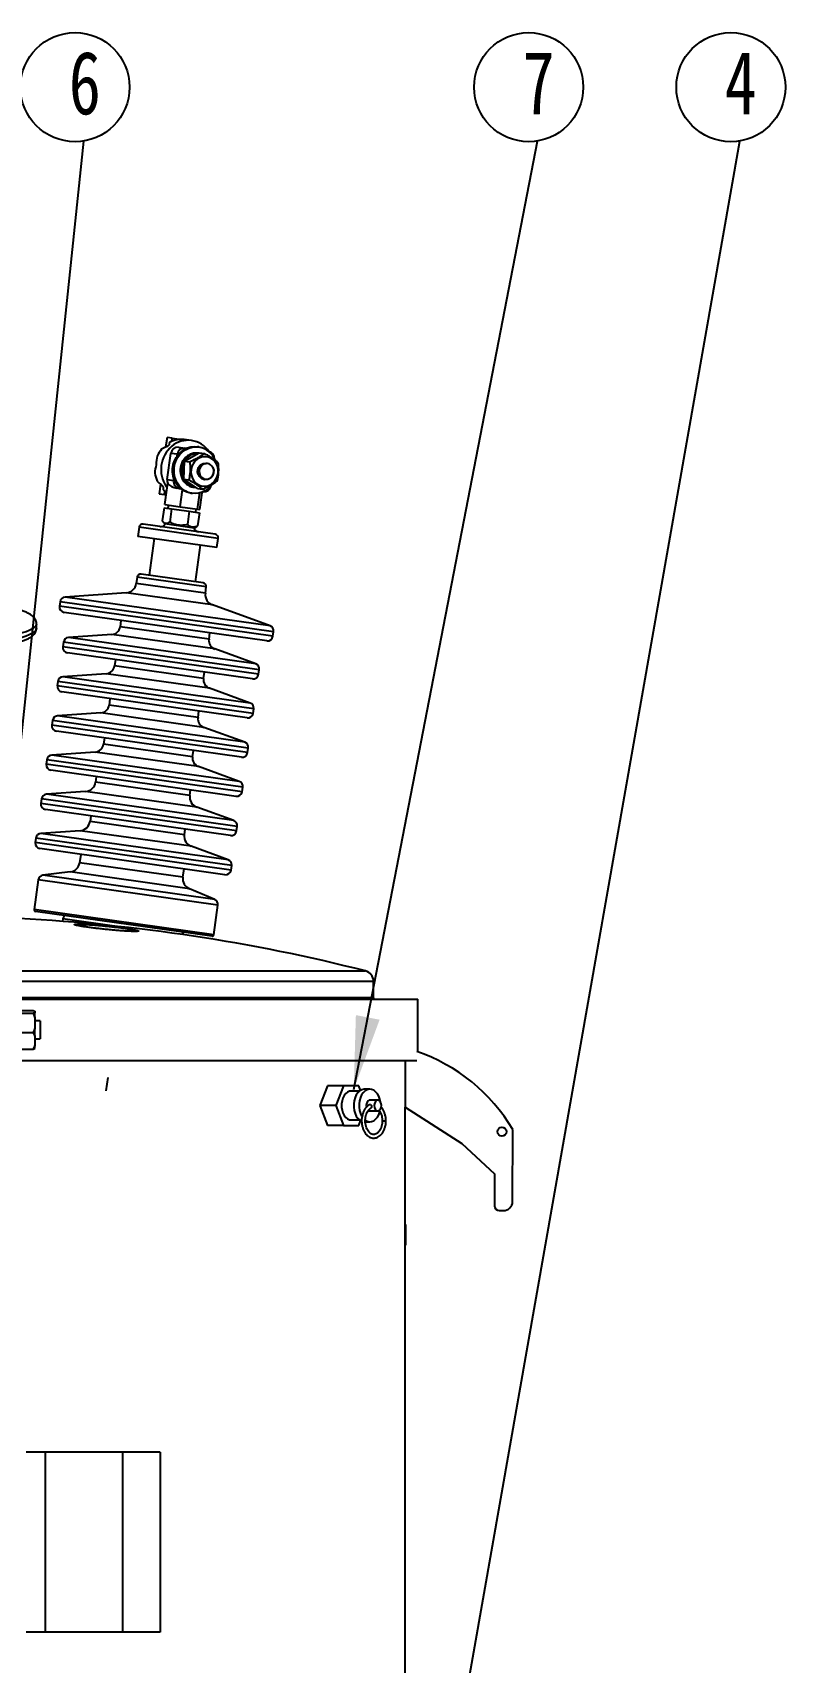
# Model space of a CAD drawing. Header units: millimetres. Extents: x 0 to 6631, y 0 to 4689.
# Drawn here: x 3770 to 4187, y 3175 to 4079 of the extents above; entities that cross this region are included whole.
import ezdxf

# ---------------------------------------------------------------- set-up
doc = ezdxf.new("R2010")
doc.units = ezdxf.units.MM
doc.header["$LTSCALE"] = 13
doc.linetypes.add('CENTERX2', pattern=[101.6, 63.5, -12.7, 12.7, -12.7])
for name, color, linetype in [('中心线', 1, 'CENTERX2'), ('几何体', 7, 'Continuous'), ('注释', 2, 'Continuous')]:
    doc.layers.add(name, color=color, linetype=linetype)
doc.styles.add('SLDTEXTSTYLE0', font='hyswlongfangsong.ttf')
doc.styles.get("Standard").update_dxf_attribs({"font": 'gbenor.shx', "bigfont": 'gbcbig.shx'})
doc.dimstyles.new('SLDDIMSTYLE2', dxfattribs={"dimtxt": 0.18, "dimasz": 40.8, "dimexe": 0, "dimexo": 0.0625, "dimgap": 0, "dimtad": 0, "dimtih": 1, "dimtoh": 1, "dimdec": 0, "dimrnd": 1e-09, "dimzin": 0, "dimdsep": 46, "dimtxsty": 'Standard', "dimsah": 1, "dimcen": 0.09, "dimadec": 0, "dimazin": 0, "dimtfac": 40.8, "dimtdec": 0, "dimtofl": 0, "dimtmove": 0, "dimatfit": 3, "dimfxl": 1, "dimfrac": 2, "dimtolj": 1, "dimtzin": 0, "dimarcsym": 0})

msp = doc.modelspace()

# ---------------------------------------------------------------- linework, layer by layer
at = {"layer": '中心线'}
msp.add_line((3811.33, 3499.22), (3810.29, 3491.84), dxfattribs=at)
at = {"layer": '几何体'}
for p, q in [((3844.23, 3854.34), (3843.47, 3848.94)), ((3847.17, 3853.92), (3844.23, 3854.34)), ((3846.92, 3852.13), (3847.17, 3853.92)), ((3847.17, 3853.92), (3852.31, 3853.2)), ((3857.88, 3852.62), (3855.05, 3853.02)), ((3844.34, 3830.98), (3846.37, 3845.47)), ((3849.99, 3844.96), (3846.37, 3845.47)), ((3849.86, 3844.06), (3849.99, 3844.96)), ((3850.57, 3848.92), (3854.18, 3848.41)), ((3853.99, 3841.16), (3862.14, 3845.84)), ((3854.18, 3848.41), (3855.01, 3848.29)), ((3861.85, 3849.03), (3861.07, 3849.14)), ((3861.66, 3845.56), (3861.5, 3845.58)), ((3862.14, 3845.84), (3865.03, 3845.44)), ((3867.45, 3846.54), (3867.49, 3846.54)), ((3853.49, 3831.25), (3853.99, 3841.16)), ((3853.99, 3841.16), (3856.88, 3840.75)), ((3840.59, 3828.45), (3839.83, 3823.05)), ((3842.97, 3817.1), (3844.27, 3826.35)), ((3844.27, 3826.35), (3844.61, 3828.76)), ((3844.34, 3830.98), (3847.95, 3830.47)), ((3847.95, 3830.47), (3848.08, 3831.37)), ((3851.03, 3826), (3849.7, 3826.19)), ((3851.03, 3826), (3851.86, 3825.88)), ((3851.45, 3815.91), (3852.75, 3825.21)), ((3853.49, 3831.25), (3856.38, 3830.84)), ((3861.15, 3826.02), (3853.49, 3831.25)), ((3859.15, 3826.65), (3860.16, 3826.51)), ((3861.15, 3826.02), (3864.03, 3825.62)), ((3864.99, 3830.84), (3865.1, 3830.83)), ((3839.83, 3823.05), (3842.77, 3822.63)), ((3842.77, 3822.63), (3843.02, 3824.43)), ((3842.77, 3822.63), (3843.73, 3822.5)), ((3842.97, 3817.1), (3851.45, 3815.91)), ((3844.99, 3816.82), (3844.73, 3815)), ((3851.45, 3815.91), (3861.17, 3814.54)), ((3857.45, 3823.4), (3858.24, 3823.29)), ((3861.17, 3814.54), (3862.42, 3823.5)), ((3862.41, 3814.37), (3863.71, 3823.61)), ((3863.71, 3823.61), (3863.75, 3823.92)), ((3864.3, 3824.14), (3864.34, 3824.13)), ((3842.64, 3815.3), (3841.62, 3807.97)), ((3841.97, 3807.56), (3843.08, 3806.35)), ((3842.64, 3815.3), (3846.78, 3814.72)), ((3846.78, 3814.72), (3845.75, 3807.39)), ((3846.78, 3814.72), (3856.57, 3813.34)), ((3856.57, 3813.34), (3855.54, 3806.02)), ((3856.57, 3813.34), (3862.23, 3812.54)), ((3860.14, 3812.84), (3860.4, 3814.65)), ((3861.17, 3814.54), (3862.41, 3814.37)), ((3862.23, 3812.54), (3861.2, 3805.22)), ((3828.73, 3804.5), (3828.02, 3799.45)), ((3871.93, 3793.28), (3828.02, 3799.45)), ((3872.63, 3798.32), (3828.73, 3804.5)), ((3870.94, 3800.58), (3830.98, 3806.19)), ((3837.13, 3798.17), (3834.27, 3777.84)), ((3859.35, 3804.06), (3843.08, 3806.35)), ((3859.35, 3804.06), (3860.75, 3804.92)), ((3860.75, 3804.92), (3861.2, 3805.22)), ((3871.93, 3793.28), (3872.63, 3798.32)), ((3859.96, 3774.23), (3862.81, 3794.56)), ((3827.64, 3776.75), (3827.15, 3773.26)), ((3865.54, 3767.86), (3827.15, 3773.26)), ((3866.03, 3771.36), (3827.64, 3776.75)), ((3864.33, 3773.61), (3829.9, 3778.45)), ((3865.54, 3767.86), (3866.03, 3771.36)), ((3784.87, 3763.17), (3784.51, 3760.66)), ((3903.41, 3746.51), (3784.87, 3763.17)), ((3821.64, 3768.12), (3787.62, 3765.74)), ((3901.47, 3749.74), (3787.62, 3765.74)), ((3869.42, 3761.4), (3821.64, 3768.12)), ((3901.47, 3749.74), (3869.42, 3761.4)), ((3903.05, 3744), (3784.51, 3760.66)), ((3899.67, 3741.46), (3787.06, 3757.28)), ((3818.67, 3752.84), (3818.17, 3749.28)), ((3771.73, 3748.52), (3771.73, 3751.01)), ((3813.58, 3745), (3789.51, 3743.31)), ((3893.47, 3728.7), (3789.51, 3743.31)), ((3870.79, 3736.96), (3813.58, 3745)), ((3867.56, 3742.34), (3818.17, 3749.28)), ((3867.56, 3742.34), (3868.06, 3745.9)), ((3903.05, 3744), (3903.41, 3746.51)), ((3786.75, 3740.74), (3786.4, 3738.24)), ((3895.06, 3722.97), (3786.4, 3738.24)), ((3895.41, 3725.47), (3786.75, 3740.74)), ((3891.68, 3720.42), (3788.95, 3734.86)), ((3893.47, 3728.7), (3870.79, 3736.96)), ((3815.62, 3731.11), (3815.12, 3727.55)), ((3864.51, 3720.6), (3815.12, 3727.55)), ((3895.06, 3722.97), (3895.41, 3725.47)), ((3783.7, 3719.01), (3783.34, 3716.51)), ((3892.01, 3701.23), (3783.34, 3716.51)), ((3892.36, 3703.74), (3783.7, 3719.01)), ((3810.52, 3723.26), (3786.45, 3721.58)), ((3890.42, 3706.97), (3786.45, 3721.58)), ((3867.74, 3715.22), (3810.52, 3723.26)), ((3864.51, 3720.6), (3865.01, 3724.17)), ((3888.63, 3698.69), (3785.89, 3713.13)), ((3812.56, 3709.38), (3812.06, 3705.81)), ((3890.42, 3706.97), (3867.74, 3715.22)), ((3807.47, 3701.53), (3783.4, 3699.85)), ((3887.36, 3685.24), (3783.4, 3699.85)), ((3864.69, 3693.49), (3807.47, 3701.53)), ((3861.45, 3698.87), (3812.06, 3705.81)), ((3861.45, 3698.87), (3861.95, 3702.44)), ((3892.01, 3701.23), (3892.36, 3703.74)), ((3780.64, 3697.28), (3780.29, 3694.77)), ((3888.95, 3679.5), (3780.29, 3694.77)), ((3889.3, 3682.01), (3780.64, 3697.28)), ((3885.57, 3676.95), (3782.84, 3691.39)), ((3887.36, 3685.24), (3864.69, 3693.49)), ((3809.51, 3687.64), (3809.01, 3684.08)), ((3858.4, 3677.14), (3809.01, 3684.08)), ((3858.4, 3677.14), (3858.9, 3680.7)), ((3888.95, 3679.5), (3889.3, 3682.01)), ((3777.59, 3675.55), (3777.24, 3673.04)), ((3885.9, 3657.77), (3777.24, 3673.04)), ((3886.25, 3660.28), (3777.59, 3675.55)), ((3804.42, 3679.8), (3780.34, 3678.12)), ((3884.31, 3663.5), (3780.34, 3678.12)), ((3861.63, 3671.76), (3804.42, 3679.8)), ((3884.31, 3663.5), (3861.63, 3671.76)), ((3882.52, 3655.22), (3779.78, 3669.66)), ((3804.97, 3666.12), (3804.54, 3663.04)), ((3856.89, 3655.68), (3804.54, 3663.04)), ((3774.53, 3653.82), (3774.18, 3651.31)), ((3883.19, 3638.54), (3774.53, 3653.82)), ((3799.03, 3657.9), (3777.29, 3656.38)), ((3881.25, 3641.77), (3777.29, 3656.38)), ((3860.77, 3649.23), (3799.03, 3657.9)), ((3856.89, 3655.68), (3857.33, 3658.76)), ((3885.9, 3657.77), (3886.25, 3660.28)), ((3882.84, 3636.04), (3774.18, 3651.31)), ((3879.46, 3633.49), (3776.73, 3647.93)), ((3801.92, 3644.39), (3801.49, 3641.31)), ((3881.25, 3641.77), (3860.77, 3649.23)), ((3795.98, 3636.17), (3774.23, 3634.65)), ((3857.72, 3627.49), (3795.98, 3636.17)), ((3853.84, 3633.95), (3801.49, 3641.31)), ((3853.84, 3633.95), (3854.27, 3637.03)), ((3882.84, 3636.04), (3883.19, 3638.54)), ((3771.48, 3632.08), (3771.13, 3629.58)), ((3879.79, 3614.3), (3771.13, 3629.58)), ((3880.14, 3616.81), (3771.48, 3632.08)), ((3876.41, 3611.76), (3773.67, 3626.2)), ((3878.2, 3620.04), (3774.23, 3634.65)), ((3878.2, 3620.04), (3857.72, 3627.49)), ((3796.39, 3623), (3795.74, 3618.38)), ((3853.04, 3610.33), (3795.74, 3618.38)), ((3879.79, 3614.3), (3880.14, 3616.81)), ((3772.75, 3608.85), (3770.44, 3592.44)), ((3872.52, 3594.83), (3772.75, 3608.85)), ((3790.55, 3613.27), (3775.35, 3611.4)), ((3870.72, 3598), (3775.35, 3611.4)), ((3856.63, 3603.98), (3790.55, 3613.27)), ((3853.04, 3610.33), (3853.69, 3614.95)), ((3870.72, 3598), (3856.63, 3603.98)), ((3870.21, 3578.42), (3770.44, 3592.44)), ((3869.09, 3577.57), (3771.29, 3591.32)), ((3870.21, 3578.42), (3872.52, 3594.83)), ((3786.43, 3587.29), (3786.21, 3585.72)), ((3815.17, 3583.25), (3786.43, 3587.29)), ((3569.5, 3558.35), (3954.35, 3558.35)), ((3958.87, 3552.53), (3575.36, 3552.53)), ((3958.87, 3543.69), (3958.87, 3552.53)), ((3582.32, 3543.69), (3958.87, 3543.69)), ((3761.87, 3542.69), (3983.37, 3542.69)), ((3763.87, 3536.36), (3769.87, 3536.36)), ((3769.87, 3536.36), (3770.87, 3536.04)), ((3770.87, 3536.04), (3770.87, 3535.16)), ((3983.37, 3513.49), (3983.37, 3542.69)), ((3763.87, 3534.84), (3769.87, 3534.84)), ((3770.87, 3535.16), (3769.87, 3534.84)), ((3769.87, 3534.84), (3770.87, 3532.61)), ((3770.87, 3526.41), (3769.87, 3524.17)), ((3770.87, 3532.61), (3770.87, 3535.16)), ((3770.87, 3532.61), (3770.87, 3526.41)), ((3773.87, 3530.69), (3770.87, 3530.69)), ((3770.87, 3522.25), (3770.87, 3526.41)), ((3773.87, 3530.69), (3773.87, 3520.69)), ((3763.87, 3524.17), (3769.87, 3524.17)), ((3769.87, 3524.17), (3770.87, 3522.25)), ((3770.87, 3522.25), (3770.87, 3516.94)), ((3770.87, 3520.69), (3773.87, 3520.69)), ((3761.87, 3508.69), (3982.81, 3508.69)), ((3763.87, 3515.02), (3769.87, 3515.02)), ((3770.87, 3516.94), (3769.87, 3515.02)), ((3769.87, 3515.02), (3770.87, 3515.34)), ((3770.87, 3515.34), (3770.87, 3516.94)), ((3976.37, 3508.69), (3976.37, 3482.7)), ((3933.36, 3494.69), (3929.11, 3483.69)), ((3942.19, 3494.69), (3933.36, 3494.69)), ((3942.19, 3494.69), (3937.94, 3483.69)), ((3950.71, 3494.69), (3942.19, 3494.69)), ((3951.11, 3491.69), (3946.45, 3491.69)), ((3951.71, 3492.09), (3950.71, 3494.69)), ((3956.84, 3492.69), (3953.87, 3492.69)), ((3937.94, 3483.69), (3929.11, 3483.69)), ((3929.11, 3483.69), (3933.36, 3472.69)), ((3937.94, 3483.69), (3942.19, 3472.69)), ((3961.21, 3486.69), (3956.84, 3486.69)), ((3976.37, 2595.19), (3976.37, 3482.7)), ((3976.37, 3482.7), (4007.81, 3462.55)), ((3942.19, 3472.69), (3933.36, 3472.69)), ((3942.19, 3472.69), (3950.71, 3472.69)), ((3946.45, 3475.69), (3951.11, 3475.69)), ((3950.71, 3472.69), (3951.71, 3475.28)), ((3954.27, 3474.69), (3956.84, 3474.69)), ((3956.84, 3480.69), (3961.21, 3480.69)), ((3963.73, 3475.19), (3965.47, 3475.19)), ((3965.47, 3475.19), (3965.73, 3475.19)), ((4036, 3430.4), (4036.17, 3470.4)), ((4007.81, 3462.55), (4026.07, 3445.86)), ((4026.07, 3445.86), (4025.99, 3428.1)), ((4028.64, 3425.43), (4030.98, 3425.42)), ((3976.86, 3417.69), (3976.37, 3417.69)), ((3976.86, 3406.19), (3976.86, 3417.69)), ((3976.37, 3406.19), (3976.86, 3406.19)), ((3776.68, 3291.47), (3766.02, 3291.47)), ((3776.68, 3291.47), (3776.68, 3191.47)), ((3819.59, 3291.47), (3776.68, 3291.47)), ((3819.59, 3291.47), (3819.59, 3191.47)), ((3840.38, 3291.47), (3819.59, 3291.47)), ((3840.38, 3291.47), (3840.38, 3191.47)), ((3776.68, 3191.47), (3766.02, 3191.47)), ((3819.59, 3191.47), (3776.68, 3191.47)), ((3840.38, 3191.47), (3819.59, 3191.47))]:
    msp.add_line(p, q, dxfattribs=at)
at = {"layer": '几何体', "flags": 128}
for points in [[(3857.45, 3823.4), (3857.18, 3823.44), (3855.27, 3823.93), (3853.47, 3824.77), (3851.82, 3825.92), (3850.38, 3827.35), (3849.18, 3829.02), (3848.26, 3830.89), (3847.63, 3832.91), (3847.33, 3835.02), (3847.35, 3837.16), (3847.69, 3839.28), (3848.35, 3841.32), (3849.31, 3843.22), (3850.54, 3844.93), (3852, 3846.4), (3853.67, 3847.6), (3855.49, 3848.49), (3857.41, 3849.04), (3859.38, 3849.25), (3861.07, 3849.14)], [(3869.35, 3828.24), (3868.77, 3827.5), (3867.3, 3826.03), (3865.64, 3824.83), (3863.82, 3823.94), (3861.9, 3823.39), (3859.93, 3823.18), (3857.96, 3823.33), (3856.05, 3823.83), (3854.25, 3824.66), (3852.6, 3825.81), (3851.16, 3827.24), (3849.96, 3828.91), (3849.04, 3830.78), (3848.42, 3832.8), (3848.11, 3834.91), (3848.13, 3837.05), (3848.47, 3839.17), (3849.13, 3841.21), (3850.09, 3843.11), (3851.32, 3844.82), (3852.78, 3846.29), (3854.45, 3847.49), (3856.27, 3848.38), (3858.19, 3848.93), (3860.16, 3849.14), (3862.13, 3848.99), (3862.13, 3848.99)], [(3871.83, 3839.33), (3870.97, 3840.74), (3869.85, 3841.93), (3868.53, 3842.83), (3867.06, 3843.41), (3865.5, 3843.65), (3863.92, 3843.52), (3862.39, 3843.04), (3860.98, 3842.23), (3859.75, 3841.13), (3858.75, 3839.77), (3858.03, 3838.23), (3857.62, 3836.56), (3857.53, 3834.85), (3857.78, 3833.16), (3858.34, 3831.58), (3859.2, 3830.16), (3860.31, 3828.97), (3861.64, 3828.07), (3863.11, 3827.49), (3864.67, 3827.26), (3866.25, 3827.38), (3867.78, 3827.86), (3869.19, 3828.67), (3870.42, 3829.78), (3871.41, 3831.13), (3872.13, 3832.67), (3872.55, 3834.34), (3872.63, 3836.05), (3872.39, 3837.74), (3871.83, 3839.33)], [(3869.7, 3837.64), (3870.12, 3836.24), (3870.1, 3834.75), (3869.49, 3833.07), (3868.33, 3831.72), (3866.8, 3830.94), (3865.1, 3830.83), (3863.51, 3831.4), (3862.25, 3832.58), (3861.5, 3834.19), (3861.38, 3835.97), (3861.89, 3837.66), (3862.96, 3839.02), (3864.39, 3839.82), (3865.99, 3839.94), (3865.99, 3839.94)], [(3771.73, 3750.98), (3771.62, 3750.39), (3771.17, 3749.6), (3770.38, 3748.81), (3769.24, 3748.04), (3767.76, 3747.29), (3765.96, 3746.56), (3763.83, 3745.85), (3761.41, 3745.18), (3758.69, 3744.53), (3755.7, 3743.93), (3752.45, 3743.37), (3748.96, 3742.85), (3745.26, 3742.38), (3741.36, 3741.97), (3737.28, 3741.6), (3733.06, 3741.29), (3728.71, 3741.04), (3724.27, 3740.84), (3719.75, 3740.71), (3715.18, 3740.63), (3710.6, 3740.62), (3706.02, 3740.67), (3701.48, 3740.77)], [(3771.73, 3748.52), (3771.62, 3747.9), (3771.17, 3747.11), (3770.38, 3746.32), (3769.24, 3745.55), (3767.76, 3744.8), (3765.96, 3744.06), (3763.83, 3743.36), (3761.41, 3742.68), (3758.69, 3742.04), (3755.7, 3741.44), (3752.45, 3740.88), (3748.96, 3740.36), (3745.26, 3739.89), (3741.36, 3739.47), (3737.28, 3739.11), (3733.06, 3738.8), (3728.71, 3738.54), (3724.27, 3738.35), (3719.75, 3738.21), (3715.18, 3738.14), (3710.6, 3738.13), (3706.02, 3738.17), (3701.48, 3738.28)], [(3959.05, 3542.69), (3958.93, 3543.1), (3958.87, 3543.69)], [(3946.45, 3491.69), (3945.58, 3491.58), (3944.47, 3491.12), (3943.44, 3490.31), (3942.56, 3489.19), (3941.86, 3487.81), (3941.37, 3486.24), (3941.12, 3484.55), (3941.12, 3482.82), (3941.37, 3481.13), (3941.86, 3479.56), (3942.56, 3478.19), (3943.44, 3477.07), (3944.47, 3476.26), (3945.58, 3475.79), (3946.45, 3475.69)], [(3953.87, 3492.69), (3953.57, 3492.68), (3952.36, 3492.4), (3951.21, 3491.77), (3950.18, 3490.81), (3949.29, 3489.55), (3948.59, 3488.06), (3948.11, 3486.38), (3947.87, 3484.6), (3947.87, 3482.78), (3948.11, 3480.99), (3948.59, 3479.32), (3949.29, 3477.83), (3950.18, 3476.57), (3951.21, 3475.61), (3952.25, 3475.02)], [(3962.73, 3485.66), (3962.38, 3487.24), (3961.79, 3488.83), (3961, 3490.21), (3960.03, 3491.33), (3958.93, 3492.13), (3957.75, 3492.59), (3956.53, 3492.68), (3955.33, 3492.4), (3954.18, 3491.77), (3953.15, 3490.81), (3952.26, 3489.55), (3951.56, 3488.06), (3951.08, 3486.38), (3950.84, 3484.6), (3950.84, 3482.78), (3951.08, 3480.99), (3951.56, 3479.32), (3952.26, 3477.83), (3952.41, 3477.58)], [(3956.84, 3486.69), (3956.49, 3486.64), (3955.83, 3486.29), (3955.3, 3485.62), (3954.95, 3484.71), (3954.83, 3483.69), (3954.91, 3482.83)], [(3963.22, 3483.69), (3963.1, 3484.71), (3962.75, 3485.62), (3962.21, 3486.29), (3961.56, 3486.64), (3960.86, 3486.64), (3960.2, 3486.29), (3959.67, 3485.62), (3959.32, 3484.71), (3959.2, 3483.69), (3959.32, 3482.66), (3959.67, 3481.76), (3960.2, 3481.09), (3960.86, 3480.73), (3961.56, 3480.73), (3962.21, 3481.09), (3962.75, 3481.76), (3963.1, 3482.66), (3963.22, 3483.69)], [(3954.23, 3475.57), (3955.33, 3474.98), (3956.53, 3474.7), (3957.75, 3474.79), (3958.93, 3475.25), (3960.03, 3476.05), (3961, 3477.17), (3961.79, 3478.55), (3962.38, 3480.14), (3962.44, 3480.33)], [(3956, 3480.96), (3956.49, 3480.73), (3956.84, 3480.69)]]:
    msp.add_lwpolyline(points, dxfattribs=at)
at = {"layer": '几何体'}
msp.add_circle((4030.09, 3469.21), 2.5, dxfattribs=at)
for centre, radius, start, end in [((3852.5, 3839.04), 14.23, 100.97769, 118.5697), ((3855.93, 3838.79), 13.94, 33.75159, 130.24841), ((3854.01, 3837.21), 16.64, 140.0979, 155.94924), ((3857.84, 3836.47), 16.94, 130.10122, 213.89878), ((3850.2, 3845.08), 3.85, 84.521, 174.31654), ((3853.81, 3844.58), 3.85, 84.521, 174.31654), ((3859.9, 3837.26), 11.94, 20.82398, 79.26838), ((3866.81, 3842.78), 3.82, 355.91015, 79.65436), ((3853.95, 3836.81), 16.64, 188.05076, 203.9021), ((3866.04, 3835.8), 4.1, 26.64903, 81.29785), ((3852.12, 3835.61), 14.41, 225.48684, 235.28164), ((3856.39, 3835.71), 15.31, 214.57764, 217.70175), ((3848.55, 3830.38), 4.26, 171.85463, 202.29024), ((3851.74, 3829.78), 3.85, 169.68346, 259.479), ((3864.72, 3827.93), 3.82, 264.34564, 348.08985), ((3854.65, 3835.96), 15.31, 306.29825, 309.42236), ((3830.7, 3804.22), 2, 82, 172), ((3840.71, 3807.85), 2.99, 262, 329.31104), ((3862.04, 3804.85), 2.99, 194.68896, 262), ((3870.66, 3798.6), 2, 352, 82), ((3821.22, 3774.09), 5.99, 274, 352), ((3829.62, 3776.48), 2, 82, 172), ((3864.05, 3771.64), 2, 352, 82), ((3787.83, 3762.75), 2.99, 94, 172), ((3871.46, 3767.03), 5.99, 172, 250), ((3787.48, 3760.25), 2.99, 172, 262), ((3789.71, 3740.33), 2.99, 94, 172), ((3813.23, 3749.97), 4.99, 274, 352), ((3900.09, 3744.42), 2.99, 262, 352), ((3900.44, 3746.93), 2.99, 352, 70), ((3789.36, 3737.82), 2.99, 172, 262), ((3872.5, 3741.64), 4.99, 172, 250), ((3810.18, 3728.24), 4.99, 274, 352), ((3892.45, 3725.89), 2.99, 352, 70), ((3786.31, 3716.09), 2.99, 172, 262), ((3786.66, 3718.6), 2.99, 94, 172), ((3869.45, 3719.91), 4.99, 172, 250), ((3892.1, 3723.38), 2.99, 262, 352), ((3783.61, 3696.86), 2.99, 94, 172), ((3807.12, 3706.51), 4.99, 274, 352), ((3866.39, 3698.18), 4.99, 172, 250), ((3889.04, 3701.65), 2.99, 262, 352), ((3889.39, 3704.16), 2.99, 352, 70), ((3783.25, 3694.36), 2.99, 172, 262), ((3804.07, 3684.78), 4.99, 274, 352), ((3886.34, 3682.43), 2.99, 352, 70), ((3780.2, 3672.62), 2.99, 172, 262), ((3780.55, 3675.13), 2.99, 94, 172), ((3863.34, 3676.45), 4.99, 172, 250), ((3885.99, 3679.92), 2.99, 262, 352), ((3798.61, 3663.88), 5.99, 274, 352), ((3883.29, 3660.69), 2.99, 352, 70), ((3777.5, 3653.4), 2.99, 94, 172), ((3862.82, 3654.85), 5.99, 172, 250), ((3882.93, 3658.19), 2.99, 262, 352), ((3777.14, 3650.89), 2.99, 172, 262), ((3795.56, 3642.14), 5.99, 274, 352), ((3879.88, 3636.45), 2.99, 262, 352), ((3880.23, 3638.96), 2.99, 352, 70), ((3774.09, 3629.16), 2.99, 172, 262), ((3774.44, 3631.67), 2.99, 94, 172), ((3859.77, 3633.12), 5.99, 172, 250), ((3789.82, 3619.21), 5.99, 277, 352), ((3877.18, 3617.23), 2.99, 352, 70), ((3775.71, 3608.43), 2.99, 97, 172), ((3858.96, 3609.49), 5.99, 172, 247), ((3876.82, 3614.72), 2.99, 262, 352), ((3771.43, 3592.3), 0.998, 172, 262), ((3869.55, 3595.24), 2.99, 352, 67), ((3711.87, 2604.54), 984.15, 75.73634, 87.0659), ((3869.22, 3578.56), 0.998, 262, 352), ((3952.87, 3552.53), 6, 0, 75.73634), ((3950.33, 3419.11), 100, 30.85373, 71.04539), ((4028.65, 3428.09), 2.66, 179.74794, 269.74794), ((4031, 3430.42), 5, 269.74794, 359.74794)]:
    msp.add_arc(centre, radius, start, end, dxfattribs=at)
for centre, major_axis, ratio, start_param, end_param in [((3852.82, 3837.17), (17.16, -2.41), 0.923129, 1.570796, 1.875489), ((3852.82, 3837.17), (-7.48, 15.12), 0.826253, 0.75254, 1.057232), ((3853.99, 3837.01), (23.75, 4.92), 0.602335, 1.873211, 2.008208), ((3853.99, 3837.01), (-6.45, 16.75), 0.360899, 0.398784, 0.533781), ((3852.82, 3837.17), (11.36, 12.48), 0.826253, 2.08436, 2.389053), ((3853.99, 3837.01), (21.47, -11.28), 0.602335, 4.274977, 4.409974), ((3853.99, 3837.01), (10.82, 14.32), 0.360899, 2.607812, 2.742809), ((3850.26, 3830.15), (6.35, -0.89), 0.624201, 3.711747, 4.712389)]:
    msp.add_ellipse(centre, major_axis=major_axis, ratio=ratio, start_param=start_param, end_param=end_param, dxfattribs=at)
for points, knots in [([(3845.36, 3850.24), (3845.34, 3850.2), (3845.31, 3850.11), (3845.15, 3849.93), (3844.92, 3849.72), (3844.65, 3849.52), (3844.36, 3849.32), (3844.18, 3849.24), (3844.09, 3849.2)], [0, 0, 0, 0, 0.163826, 0.327654, 0.491393, 0.654851, 0.818278, 1, 1, 1, 1]), ([(3861.5, 3845.51), (3861.02, 3845.58), (3859.82, 3845.76), (3857.85, 3845.34), (3855.78, 3844.34), (3854, 3842.79), (3852.63, 3840.81), (3851.77, 3838.52), (3851.46, 3836.07), (3851.74, 3833.62), (3852.58, 3831.34), (3853.93, 3829.37), (3855.7, 3827.86), (3857.5, 3826.93), (3858.71, 3826.78), (3859.16, 3826.73)], [0, 0, 0, 0, 0.0525875, 0.1337983, 0.2163641, 0.2975749, 0.3787858, 0.4613515, 0.5425624, 0.6237732, 0.706339, 0.7875499, 0.8687607, 0.9513265, 1, 1, 1, 1]), ([(3861.5, 3845.47), (3861.36, 3845.49), (3860.49, 3845.59), (3858.86, 3845.18), (3856.81, 3844.2), (3855.18, 3842.84), (3854.47, 3841.72), (3854.19, 3841.27)], [0, 0, 0, 0, 0.047877, 0.306186, 0.568805, 0.827113, 1, 1, 1, 1]), ([(3865.03, 3845.44), (3864.74, 3845.22), (3864, 3844.68), (3862.65, 3843.78), (3860.98, 3842.79), (3859.19, 3841.85), (3857.82, 3841.19), (3857.05, 3840.83), (3856.88, 3840.75)], [0, 0, 0, 0, 0.136843, 0.346229, 0.555177, 0.749713, 0.944655, 1, 1, 1, 1]), ([(3872.69, 3840.21), (3872.26, 3840.56), (3871.4, 3841.26), (3869.86, 3842.39), (3868.1, 3843.57), (3866.46, 3844.59), (3865.42, 3845.21), (3865.03, 3845.44)], [0, 0, 0, 0, 0.213245, 0.431498, 0.645486, 0.868042, 1, 1, 1, 1]), ([(3853.98, 3840.97), (3853.9, 3840.86), (3853.35, 3840.09), (3852.81, 3838.35), (3852.48, 3835.93), (3852.7, 3833.63), (3853.26, 3832.29), (3853.51, 3831.7)], [0, 0, 0, 0, 0.044603, 0.298292, 0.547818, 0.797343, 1, 1, 1, 1]), ([(3856.88, 3840.75), (3856.94, 3840.06), (3857.08, 3838.65), (3857.11, 3836.45), (3856.96, 3834.22), (3856.69, 3832.35), (3856.46, 3831.25), (3856.38, 3830.84)], [0, 0, 0, 0, 0.213245, 0.431498, 0.645486, 0.868042, 1, 1, 1, 1]), ([(3861.6, 3833.75), (3861.53, 3833.9), (3861.18, 3834.58), (3861.19, 3836.02), (3861.68, 3837.74), (3862.78, 3839.12), (3864.26, 3839.98), (3865.34, 3839.97), (3865.87, 3839.96)], [0, 0, 0, 0, 0.053539, 0.242505, 0.43147, 0.621721, 0.810332, 1, 1, 1, 1]), ([(3866.66, 3839.85), (3866.19, 3839.84), (3865.25, 3839.83), (3863.93, 3839.18), (3862.89, 3838.14), (3862.23, 3836.79), (3862.03, 3835.32), (3862.29, 3833.89), (3862.83, 3832.89), (3863.28, 3832.43), (3863.41, 3832.3)], [0, 0, 0, 0, 0.138629, 0.277262, 0.415489, 0.550448, 0.684398, 0.815699, 0.945367, 1, 1, 1, 1]), ([(3863.41, 3832.3), (3863.74, 3832), (3864.4, 3831.42), (3865.67, 3831.05), (3866.98, 3831.13), (3868.22, 3831.69), (3869.25, 3832.66), (3869.95, 3833.95), (3870.23, 3835.43), (3870.08, 3836.7), (3869.8, 3837.4), (3869.7, 3837.64)], [0, 0, 0, 0, 0.11326, 0.226515, 0.340225, 0.456377, 0.573307, 0.692355, 0.81251, 0.934453, 1, 1, 1, 1]), ([(3872.19, 3830.3), (3872.32, 3830.97), (3872.59, 3832.32), (3872.85, 3834.48), (3872.93, 3836.72), (3872.84, 3838.64), (3872.73, 3839.79), (3872.69, 3840.21)], [0, 0, 0, 0, 0.2132445, 0.4314983, 0.6454864, 0.8680422, 1, 1, 1, 1]), ([(3841.11, 3828.02), (3841.18, 3827.96), (3841.32, 3827.84), (3841.54, 3827.59), (3841.75, 3827.32), (3841.91, 3827.06), (3842.03, 3826.82), (3842.04, 3826.72), (3842.05, 3826.67)], [0, 0, 0, 0, 0.163826, 0.327654, 0.491393, 0.654851, 0.818278, 1, 1, 1, 1]), ([(3853.84, 3831.01), (3854.2, 3830.42), (3854.98, 3829.15), (3856.72, 3827.72), (3858.58, 3826.77), (3859.86, 3826.61), (3860.37, 3826.55)], [0, 0, 0, 0, 0.245865, 0.524667, 0.808121, 1, 1, 1, 1]), ([(3856.38, 3830.84), (3857, 3830.47), (3858.27, 3829.72), (3860.1, 3828.55), (3861.79, 3827.37), (3863.08, 3826.4), (3863.77, 3825.83), (3864.03, 3825.62)], [0, 0, 0, 0, 0.213245, 0.431498, 0.645486, 0.868042, 1, 1, 1, 1]), ([(3864.03, 3825.62), (3864.21, 3825.7), (3864.98, 3826.05), (3866.35, 3826.71), (3868.13, 3827.65), (3869.81, 3828.65), (3871.16, 3829.55), (3871.9, 3830.09), (3872.19, 3830.3)], [0, 0, 0, 0, 0.055345, 0.250287, 0.444823, 0.653771, 0.863157, 1, 1, 1, 1]), ([(3845.75, 3807.39), (3845.43, 3807.18), (3844.79, 3806.75), (3843.82, 3806.51), (3842.9, 3806.73), (3842.18, 3807.29), (3841.77, 3807.79), (3841.62, 3807.97)], [0, 0, 0, 0, 0.213245, 0.431498, 0.645486, 0.868042, 1, 1, 1, 1]), ([(3855.54, 3806.02), (3855.09, 3805.91), (3853.95, 3805.64), (3852.06, 3805.47), (3849.97, 3805.64), (3848.02, 3806.23), (3846.65, 3806.88), (3845.91, 3807.3), (3845.75, 3807.39)], [0, 0, 0, 0, 0.136843, 0.346229, 0.555177, 0.749713, 0.944655, 1, 1, 1, 1]), ([(3861.2, 3805.22), (3860.78, 3805.02), (3859.92, 3804.62), (3858.63, 3804.43), (3857.36, 3804.7), (3856.34, 3805.3), (3855.76, 3805.82), (3855.54, 3806.02)], [0, 0, 0, 0, 0.213245, 0.431498, 0.645486, 0.868042, 1, 1, 1, 1]), ([(3771.72, 3750.94), (3771.72, 3750.95), (3771.78, 3751.36), (3771.61, 3752.19), (3771.2, 3753.3), (3770.54, 3754.29), (3769.66, 3755.19), (3768.49, 3756.08), (3766.96, 3756.95), (3765.07, 3757.78), (3762.86, 3758.56), (3760.97, 3759.13), (3759.73, 3759.43), (3759.4, 3759.51)], [0, 0, 0, 0, 0.001603, 0.080359, 0.158252, 0.239665, 0.330496, 0.437127, 0.5624, 0.696479, 0.8268, 0.953453, 1, 1, 1, 1]), ([(3701.91, 3735.8), (3702.65, 3735.78), (3704.8, 3735.72), (3708.38, 3735.66), (3712.66, 3735.64), (3716.94, 3735.68), (3721.19, 3735.77), (3725.38, 3735.92), (3729.51, 3736.12), (3733.54, 3736.38), (3737.46, 3736.68), (3741.24, 3737.04), (3744.86, 3737.45), (3748.32, 3737.9), (3751.58, 3738.4), (3754.64, 3738.95), (3757.49, 3739.54), (3760.11, 3740.17), (3762.49, 3740.85), (3764.64, 3741.58), (3766.56, 3742.39), (3768.2, 3743.26), (3769.5, 3744.19), (3770.48, 3745.16), (3771.17, 3746.19), (3771.62, 3747.28), (3771.69, 3748.06), (3771.72, 3748.44)], [0, 0, 0, 0, 0.022247, 0.064544, 0.10684, 0.149135, 0.191433, 0.233739, 0.27606, 0.318403, 0.360776, 0.403191, 0.445662, 0.488205, 0.530845, 0.573616, 0.616568, 0.659772, 0.703344, 0.747463, 0.792423, 0.838682, 0.881396, 0.91655, 0.946677, 0.974159, 1, 1, 1, 1]), ([(3787.58, 3589.03), (3787.44, 3588.92), (3787.13, 3588.72), (3786.66, 3588.16), (3786.52, 3587.63), (3786.43, 3587.29)], [0, 0, 0, 0, 0.249504, 0.517209, 1, 1, 1, 1]), ([(3825.03, 3580.29), (3825.58, 3580.28), (3826.68, 3580.26), (3827.76, 3580.29), (3828.37, 3580.38), (3828.49, 3580.53), (3828.08, 3580.72), (3827.18, 3580.96), (3825.81, 3581.24), (3824.01, 3581.54), (3821.82, 3581.87), (3819.33, 3582.21), (3816.58, 3582.55), (3813.67, 3582.88), (3810.67, 3583.19), (3807.67, 3583.48), (3804.75, 3583.74), (3801.99, 3583.96), (3799.48, 3584.12), (3797.28, 3584.24), (3795.46, 3584.3), (3794.06, 3584.3), (3793.14, 3584.24), (3792.71, 3584.13), (3792.81, 3583.97), (3793.39, 3583.76), (3794.48, 3583.5), (3796.01, 3583.22), (3797.97, 3582.9), (3800.27, 3582.57), (3802.87, 3582.23), (3805.69, 3581.89), (3808.64, 3581.57), (3811.65, 3581.26), (3814.63, 3580.98), (3817.5, 3580.74), (3820.17, 3580.54), (3822.8, 3580.38), (3824.24, 3580.32), (3825.03, 3580.29)], [0, 0, 0, 0, 0.026913, 0.053827, 0.080741, 0.107656, 0.134543, 0.161431, 0.188265, 0.215099, 0.241886, 0.268673, 0.295439, 0.322205, 0.348986, 0.375767, 0.402592, 0.429417, 0.456296, 0.483175, 0.510094, 0.537013, 0.563941, 0.590869, 0.617771, 0.644672, 0.671524, 0.698376, 0.725175, 0.751975, 0.778743, 0.805512, 0.832285, 0.859057, 0.885866, 0.912675, 0.939538, 0.9664, 1, 1, 1, 1]), ([(3853.36, 3578.36), (3853.36, 3578.63), (3853.34, 3579.2), (3852.98, 3579.63), (3852.79, 3579.86)], [0, 0, 0, 0, 0.481191, 1, 1, 1, 1]), ([(3956.77, 3484.23), (3956.61, 3484.15), (3956.07, 3483.88), (3955.21, 3483.2), (3954.25, 3482.12), (3953.46, 3480.8), (3952.84, 3479.29), (3952.42, 3477.65), (3952.22, 3475.92), (3952.24, 3474.17), (3952.48, 3472.45), (3952.93, 3470.81), (3953.59, 3469.32), (3954.44, 3468.01), (3955.46, 3466.95), (3956.61, 3466.16), (3957.85, 3465.7), (3959.11, 3465.57), (3960.36, 3465.77), (3961.53, 3466.27), (3962.62, 3467.05), (3963.59, 3468.1), (3964.41, 3469.38), (3965.05, 3470.87), (3965.5, 3472.5), (3965.7, 3473.97), (3965.72, 3474.87), (3965.73, 3475.19)], [0, 0, 0, 0, 0.016265, 0.056953, 0.098193, 0.140074, 0.18228, 0.224562, 0.266836, 0.309115, 0.351444, 0.393862, 0.436419, 0.479125, 0.521853, 0.564267, 0.605921, 0.646595, 0.6866, 0.726481, 0.766827, 0.80796, 0.84977, 0.891948, 0.934229, 0.976504, 1, 1, 1, 1]), ([(3963.73, 3475.19), (3963.72, 3474.93), (3963.71, 3474.15), (3963.53, 3472.88), (3963.14, 3471.46), (3962.57, 3470.2), (3961.87, 3469.16), (3961.07, 3468.37), (3960.22, 3467.85), (3959.34, 3467.6), (3958.43, 3467.63), (3957.5, 3467.96), (3956.6, 3468.61), (3955.81, 3469.54), (3955.15, 3470.69), (3954.65, 3472.03), (3954.33, 3473.5), (3954.2, 3475.04), (3954.29, 3476.58), (3954.57, 3478.07), (3955.03, 3479.43), (3955.65, 3480.61), (3956.39, 3481.55), (3957.02, 3482.1), (3957.38, 3482.29), (3957.46, 3482.33)], [0, 0, 0, 0, 0.023425, 0.068872, 0.11425, 0.159435, 0.204427, 0.249355, 0.294547, 0.340823, 0.389319, 0.439557, 0.48776, 0.534098, 0.5797, 0.625143, 0.67059, 0.716099, 0.761629, 0.807096, 0.852405, 0.897509, 0.942456, 0.987422, 1, 1, 1, 1]), ([(3956.76, 3484.23), (3956.78, 3484.24), (3956.87, 3484.3), (3957.05, 3484.31), (3957.26, 3484.25), (3957.45, 3484.08), (3957.59, 3483.83), (3957.7, 3483.5), (3957.75, 3483.14), (3957.74, 3482.81), (3957.67, 3482.56), (3957.56, 3482.4), (3957.47, 3482.36), (3957.44, 3482.35)], [0, 0, 0, 0, 0.017604, 0.12279, 0.216832, 0.312236, 0.418209, 0.533836, 0.648527, 0.755211, 0.857423, 0.960973, 1, 1, 1, 1]), ([(3965.73, 3475.19), (3965.72, 3475.5), (3965.7, 3476.39), (3965.5, 3477.85), (3965.06, 3479.49), (3964.41, 3480.98), (3963.75, 3482.09), (3963.25, 3482.59), (3963.1, 3482.75)], [0, 0, 0, 0, 0.106579, 0.306599, 0.507228, 0.708501, 0.910488, 1, 1, 1, 1]), ([(3961.98, 3480.97), (3962.1, 3480.83), (3962.46, 3480.39), (3962.95, 3479.38), (3963.41, 3478.02), (3963.68, 3476.59), (3963.71, 3475.64), (3963.73, 3475.19)], [0, 0, 0, 0, 0.102184, 0.33484, 0.566972, 0.799267, 1, 1, 1, 1])]:
    msp.add_open_spline(points, degree=3, knots=knots, dxfattribs=at)
at = {"layer": '注释'}
for centre in [(3793.16, 4048.64), (4044.96, 4048.64), (4157.19, 4048.64)]:
    msp.add_circle(centre, 30.27, dxfattribs=at)

# ---------------------------------------------------------------- texts
at = {"layer": '注释', "char_height": 35, "attachment_point": 2, "style": 'SLDTEXTSTYLE0'}
for s, insert in [('6', (3798.61, 4068.59)), ('7', (4050.4, 4068.59)), ('4', (4162.64, 4068.59))]:
    msp.add_mtext(s, dxfattribs=dict(at, insert=insert))

# ---------------------------------------------------------------- leaders
at = {"layer": '注释'}
for points in [[(3716.52, 3241.47), (3798.1, 4018.77)], [(3934.49, 2726.59), (4162.13, 4018.77)], [(3947.87, 3492.52), (4049.89, 4018.77)]]:
    msp.add_leader(points, dimstyle='SLDDIMSTYLE2', dxfattribs=at)

doc.saveas('drawing.dxf')
